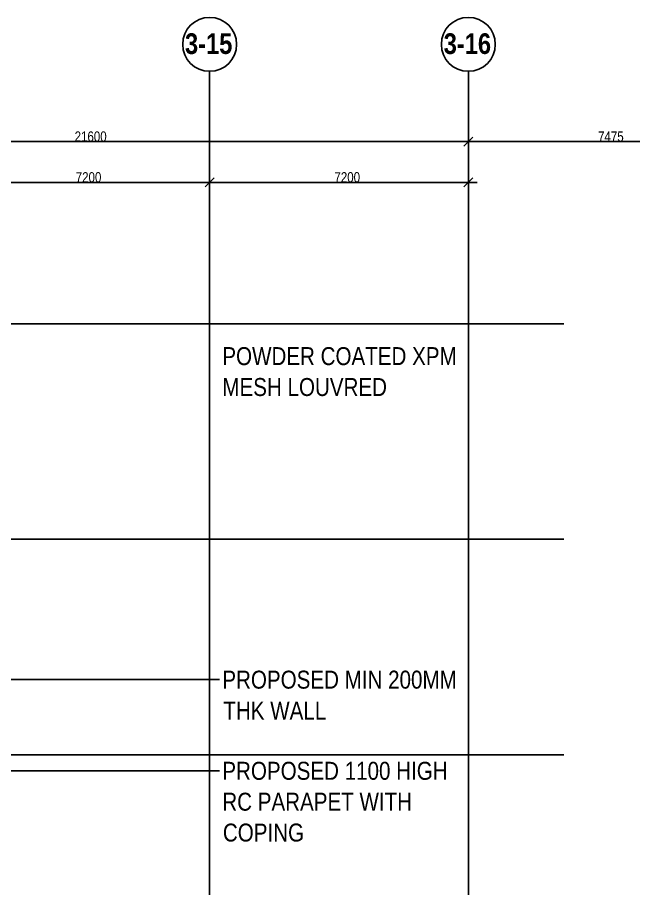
# Model space of a CAD drawing. Header units: millimetres. Extents: x -145636 to 131102, y -135903 to -7470.
# Drawn here: x 29470 to 46618, y -31723 to -7470 of the extents above; entities that cross this region are included whole.
import ezdxf

# ---------------------------------------------------------------- set-up
doc = ezdxf.new("R2010")
doc.units = ezdxf.units.MM
doc.layers.add('M_ARCHI', color=8, linetype='Continuous')
doc.styles.add('Arial Narrow', font='ARIALN.TTF', dxfattribs={"height": 100})
doc.styles.add('Arial Narrow_1', font='ARIALN.TTF', dxfattribs={"height": 90})
doc.styles.add('Arial Narrow_B', font='ARIALNB.TTF', dxfattribs={"height": 150})

# ---------------------------------------------------------------- blocks, each defined once
blk = doc.blocks.new('RF Archi 21.10.2024')
at = {"layer": 'M_ARCHI', "color": 8}
for p, q in [((-131586, -25375), (-131586, -138101)), ((-124386, -25375), (-124386, -138101)), ((-146236, -27331), (-124136, -27331)), ((-124636, -27331), (-116661, -27331)), ((-124386, -27279), (-124386, -27581)), ((-124386, -27279), (-124386, -27581)), ((-139036, -28466), (-131336, -28466)), ((-131836, -28466), (-124136, -28466)), ((-131586, -28414), (-131586, -28716)), ((-131586, -28414), (-131586, -28716)), ((-124386, -28414), (-124386, -28716)), ((-152583, -32403), (-121725, -32403)), ((-152583, -38403), (-121725, -38403)), ((-142054, -42311), (-131314, -42311)), ((-152583, -44403), (-121725, -44403)), ((-138698, -44849), (-131314, -44849))]:
    blk.add_line(p, q, dxfattribs=at)
at = {"layer": 'M_ARCHI', "color": 8, "linetype": 'ByBlock', "lineweight": -2}
for p, q in [((-124511, -27456), (-124261, -27206)), ((-124261, -27206), (-124511, -27456)), ((-131711, -28591), (-131461, -28341)), ((-131461, -28341), (-131711, -28591)), ((-124511, -28591), (-124261, -28341))]:
    blk.add_line(p, q, dxfattribs=at)
at = {"layer": 'M_ARCHI', "color": 8}
for centre in [(-131586, -24625), (-124386, -24625)]:
    blk.add_circle(centre, 750, dxfattribs=at)
at = {"layer": 'M_ARCHI', "color": 8, "linetype": 'Continuous'}
for s, height, style, p in [('3-15', 575, 'Arial Narrow_B', (-132272, -24892)), ('3-16', 575, 'Arial Narrow_B', (-125072, -24892)), ('21600', 280.1, 'Arial Narrow', (-135344, -27329)), ('7475', 280.1, 'Arial Narrow', (-120776, -27329)), ('7200', 280.1, 'Arial Narrow', (-135313, -28464)), ('7200', 280.1, 'Arial Narrow', (-128113, -28464)), ('POWDER COATED XPM', 500, 'Arial Narrow_1', (-131233, -33554)), ('MESH LOUVRED', 500, 'Arial Narrow_1', (-131232, -34414)), ('PROPOSED MIN 200MM', 500, 'Arial Narrow_1', (-131233, -42561)), ('THK WALL', 500, 'Arial Narrow_1', (-131204, -43421)), ('PROPOSED 1100 HIGH', 500, 'Arial Narrow_1', (-131233, -45099)), ('RC PARAPET WITH', 500, 'Arial Narrow_1', (-131233, -45959)), ('COPING', 500, 'Arial Narrow_1', (-131217, -46818))]:
    blk.add_text(s, height=height, dxfattribs=dict(at, style=style)).set_placement(p)

msp = doc.modelspace()

# ---------------------------------------------------------------- block references
at = {"layer": 'M_ARCHI', "color": 8, "linetype": 'Continuous'}
msp.add_blockref('RF Archi 21.10.2024', (166406, 16405), dxfattribs=at)

doc.saveas('drawing.dxf')
